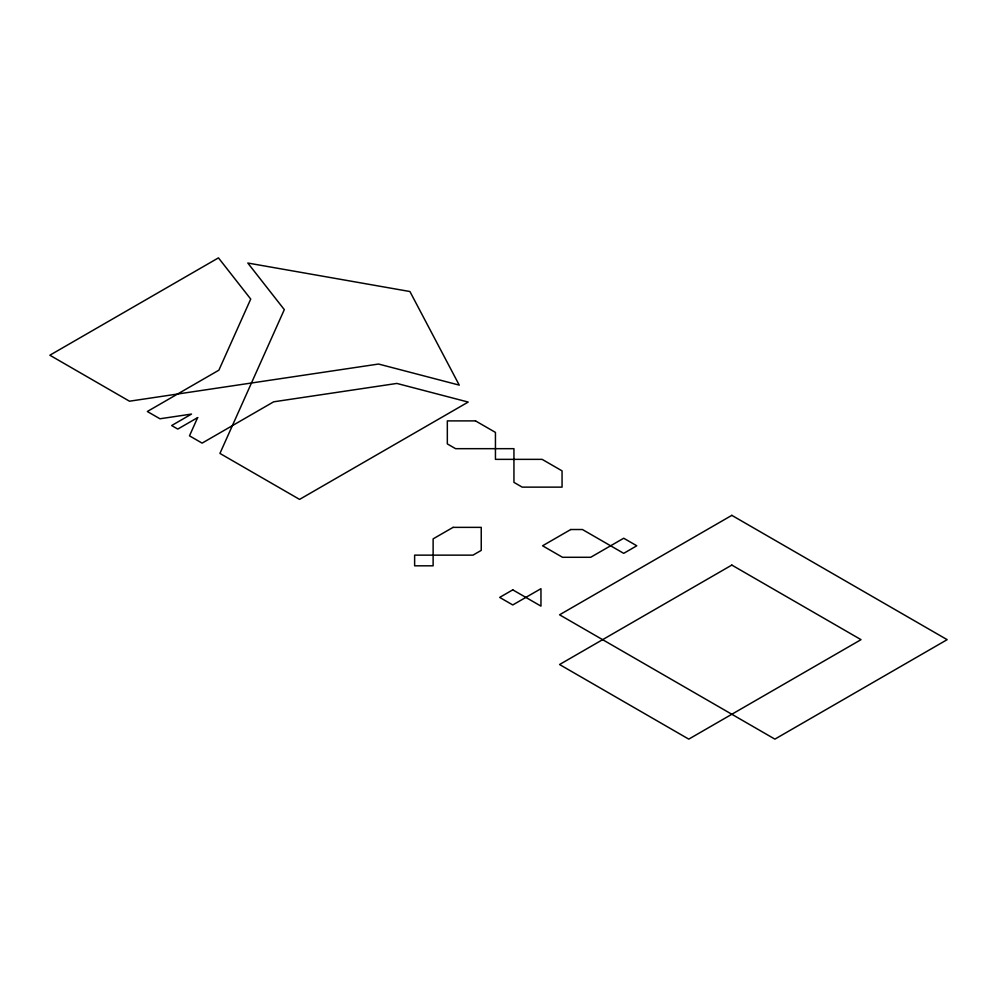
<?xml version="1.0" encoding="UTF-8"?>
<svg xmlns="http://www.w3.org/2000/svg" width="997" height="997" viewBox="0 0 997 997"><rect width="100%" height="100%" fill="white"/><g stroke="black" fill="none" stroke-linecap="round" stroke-linejoin="round"><path stroke-width="1.5" d="M197.655 417.606L189.492 435.839L202.104 443.129L273.664 401.816L396.856 383.434L468.179 402.065L299.574 499.397L219.938 453.423L284.307 309.631L247.804 263.034L409.917 291.523L459.243 385.116L378.548 364.042L129.485 401.205L49.85 355.219L218.455 257.874L250.721 299.063L218.879 370.186L147.319 411.499L159.944 418.777L191.524 414.067L171.658 425.545L177.778 429.084L197.655 417.606M453.062 527.363L433.122 538.866L433.122 565.822L414.627 565.822L414.627 555.142L472.989 555.142L481.239 550.381L481.239 527.363L453.062 527.363M570.77 529.519L542.58 545.783L562.507 557.286L590.698 557.286L623.711 538.23L636.796 545.783L623.711 553.347L582.435 529.519L570.77 529.519M512.77 589.85L499.684 597.402L512.77 604.955L540.96 588.679L540.96 606.126L512.77 589.85M731.823 515.349L559.566 614.8L774.893 739.126L947.15 639.663L731.823 515.349M731.823 565.075L559.566 664.525L688.765 739.126L861.022 639.663L731.823 565.075M475.507 420.896L447.329 420.896L447.329 443.914L455.579 448.675L513.941 448.675L513.941 482.374L522.191 487.134L562.059 487.134L562.059 470.871L542.119 459.355L495.447 459.355L495.447 432.399L475.507 420.896"/></g></svg>
